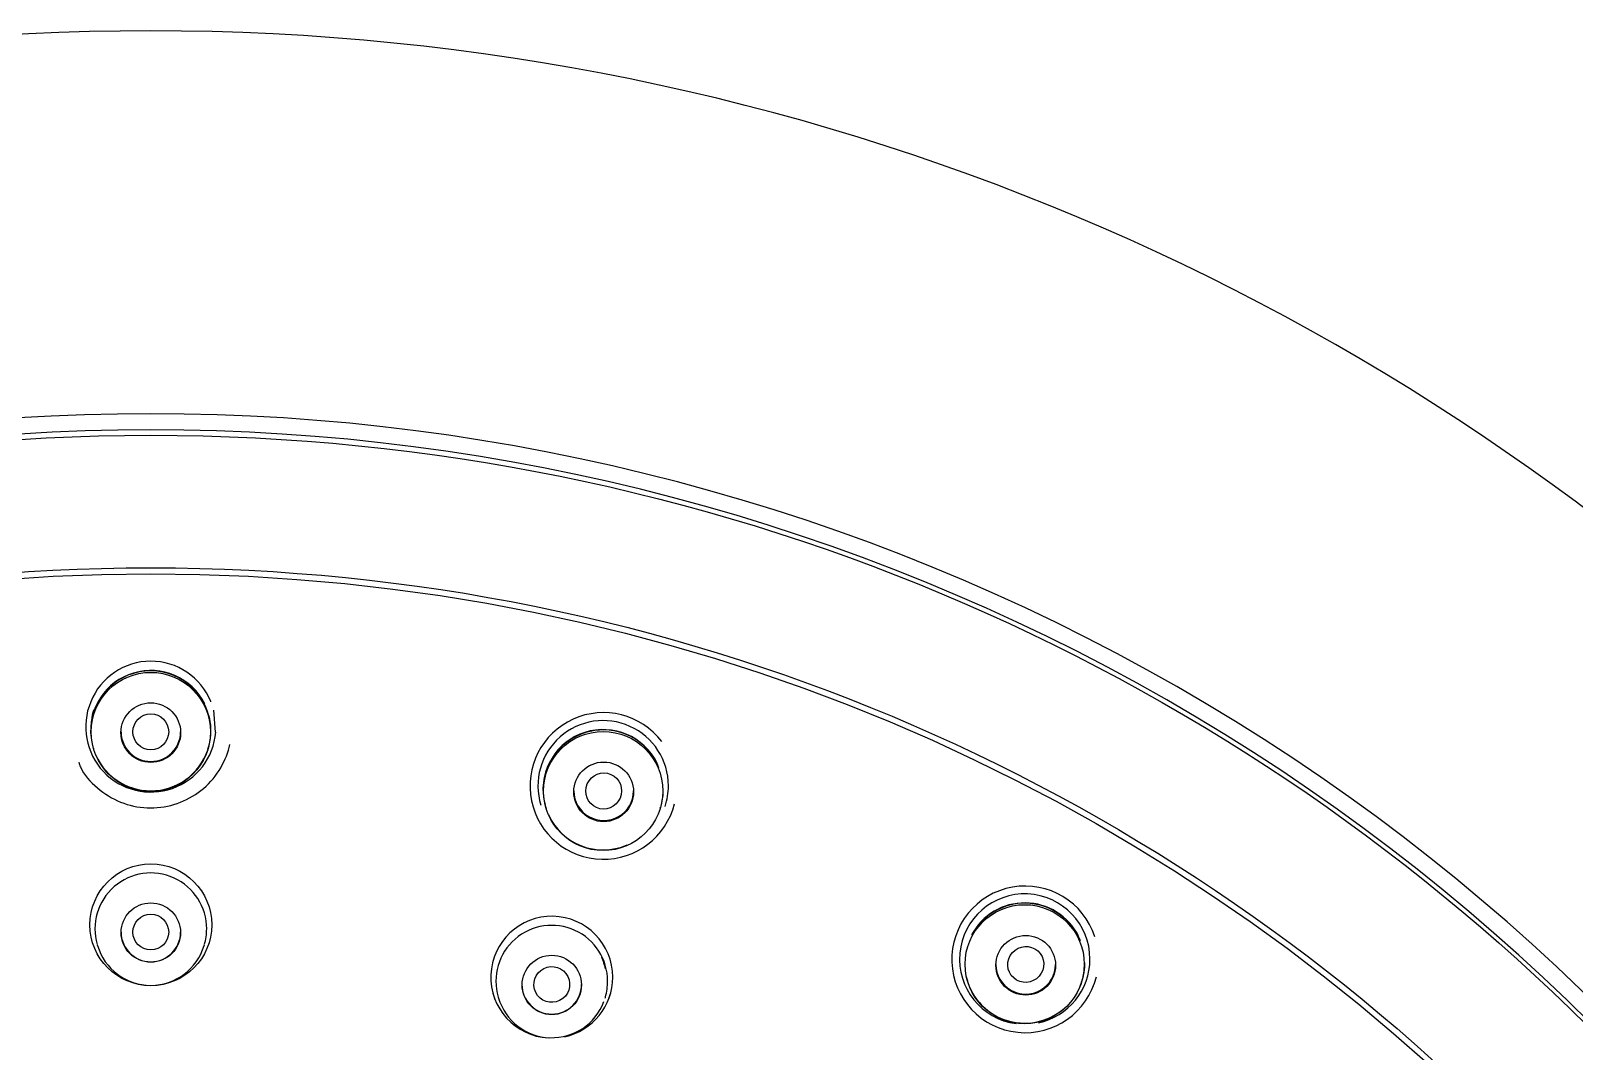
# Model space of a CAD drawing. Header units: millimetres. Extents: x -60 to 7633, y -2614 to 2146.
# Drawn here: x 5506.08 to 5544.93, y 1690.82 to 1716.51 of the extents above; entities that cross this region are included whole.
import ezdxf

# ---------------------------------------------------------------- set-up
doc = ezdxf.new("R2010")
doc.units = ezdxf.units.MM
doc.layers.get('0').update_dxf_attribs({"color": 250})

msp = doc.modelspace()

# ---------------------------------------------------------------- linework, layer by layer
at = {"linetype": 'Continuous'}
for p, q in [((5507.585, 1699.617), (5507.584, 1699.615)), ((5510.611, 1699.615), (5510.608, 1699.623)), ((5510.68, 1699.406), (5510.719, 1698.853)), ((5507.652, 1698.45), (5507.659, 1698.428)), ((5510.536, 1698.427), (5510.543, 1698.449)), ((5521.923, 1696.942), (5521.931, 1696.967)), ((5519.042, 1696.954), (5519.048, 1696.933)), ((5507.744, 1693.501), (5507.752, 1693.475)), ((5510.443, 1693.474), (5510.451, 1693.501)), ((5529.652, 1692.594), (5529.657, 1692.575)), ((5532.53, 1692.568), (5532.541, 1692.603)), ((5517.839, 1692.179), (5517.847, 1692.152)), ((5520.537, 1692.156), (5520.541, 1692.171)), ((5520.541, 1692.171), (5520.545, 1692.183))]:
    msp.add_line(p, q, dxfattribs=at)
for centre, radius in [((5509.098, 1698.858), 1.501), ((5509.097, 1698.84), 0.751), ((5520.485, 1697.37), 1.5), ((5520.498, 1697.35), 0.751), ((5509.098, 1694.002), 1.534), ((5509.098, 1693.806), 0.747), ((5509.098, 1693.818), 0.45), ((5531.096, 1693.008), 1.5), ((5531.123, 1692.982), 0.751), ((5519.192, 1692.487), 0.747)]:
    msp.add_circle(centre, radius, dxfattribs=at)
for centre, radius, start, end in [((5509.098, 1656.352), 60.161, 0.4064, 179.5936), ((5509.098, 1699.008), 1.631, 22.1285, 158.0725), ((5509.097, 1698.89), 1.515, 26.3904, 186.9654), ((5509.097, 1698.886), 1.511, 1.8634, 177.9537), ((5509.098, 1698.984), 1.64, 157.3688, 355.3815), ((5509.098, 1699.013), 1.498, 164.3937, 178.754), ((5520.49, 1697.497), 1.847, 37.2004, 345.9455), ((5509.097, 1698.89), 1.515, 2.2661, 14.3502), ((5520.486, 1697.502), 1.642, 0, 197.1964), ((5520.485, 1697.402), 1.515, 26.3901, 188.7548), ((5520.486, 1697.398), 1.511, 21.6716, 165.209), ((5509.097, 1698.886), 1.511, 343.1351, 351.5354), ((5509.097, 1698.89), 1.515, 351.4063, 356.293), ((5509.097, 1698.89), 1.515, 203.6567, 345.5348), ((5520.485, 1697.402), 1.515, 345.6951, 0), ((5520.485, 1697.402), 1.515, 0, 0.1833), ((5520.486, 1697.502), 1.642, 341.6336, 0), ((5520.486, 1697.398), 1.511, 188.5818, 197.1118), ((5520.486, 1697.398), 1.511, 347.216, 351.084), ((5520.485, 1697.402), 1.515, 204.3813, 293.4839), ((5509.098, 1693.9), 1.406, 0, 196.3923), ((5531.108, 1693.131), 1.846, 17.9293, 346.235), ((5531.098, 1693.139), 1.641, 0, 262.3606), ((5531.097, 1693.039), 1.514, 26.7558, 151.9649), ((5531.098, 1693.034), 1.51, 21.7653, 147.6194), ((5509.098, 1693.9), 1.406, 343.5615, 0), ((5519.192, 1692.683), 1.534, 0, 266.6727), ((5519.192, 1692.581), 1.406, 0, 196.5199), ((5509.098, 1693.876), 1.399, 196.4751, 343.5102), ((5519.193, 1692.635), 1.372, 10.8324, 23.7044), ((5531.098, 1693.139), 1.641, 282.0789, 0), ((5531.098, 1693.034), 1.51, 192.9673, 196.9436), ((5531.097, 1693.039), 1.514, 332.7506, 0), ((5531.098, 1693.034), 1.51, 343.224, 351.1493), ((5531.097, 1693.039), 1.514, 0, 0.3084), ((5519.192, 1692.683), 1.534, 282.1633, 0), ((5519.192, 1692.581), 1.406, 343.5906, 0), ((5531.097, 1693.039), 1.514, 195.0185, 313.8993), ((5519.192, 1692.717), 1.545, 196.6346, 201.7936), ((5519.192, 1692.557), 1.399, 196.5979, 339.5127), ((5519.192, 1692.717), 1.545, 335.3838, 343.3601)]:
    msp.add_arc(centre, radius, start, end, dxfattribs=at)
for centre, major_axis, start_param, end_param in [((5509.098, 1655.606), (51.65, 0), 0, 3.141593), ((5509.098, 1655.697), (51.15, 0), 0, 3.141593), ((5509.098, 1698.861), (0.75, 0), 3.141593, 6.283185), ((5520.499, 1697.371), (-0.75, 0), 0, 3.141593), ((5509.098, 1693.817), (0.75, 0), 3.141593, 6.283185), ((5531.123, 1693.003), (-0.75, 0), 0, 3.141593), ((5519.191, 1692.498), (0.75, 0), 3.141593, 6.283185)]:
    msp.add_ellipse(centre, major_axis=major_axis, ratio=0.992546, start_param=start_param, end_param=end_param, dxfattribs=at)
for centre, major_axis, ratio in [((5509.098, 1655.559), (51.15, 0), 0.992546), ((5509.098, 1655.41), (47.938, 0), 0.992546), ((5509.098, 1655.388), (47.807, 0), 0.992546), ((5509.098, 1698.861), (0, -0.455), 0.988761), ((5520.499, 1697.371), (-0.181, -0.418), 0.987221), ((5531.123, 1693.003), (-0.303, -0.341), 0.983754), ((5519.192, 1692.499), (-0.357, -0.276), 0.996126)]:
    msp.add_ellipse(centre, major_axis=major_axis, ratio=ratio, dxfattribs=at)
msp.add_open_spline([(5507.282, 1698.099), (5507.297, 1698.054), (5507.378, 1697.811), (5507.744, 1697.42), (5508.32, 1697.056), (5509.004, 1696.909), (5509.692, 1696.993), (5510.315, 1697.302), (5510.791, 1697.783), (5511.014, 1698.248), (5511.074, 1698.489), (5511.086, 1698.54)], degree=3, knots=[0, 0, 0, 0, 0.025839, 0.162166, 0.298242, 0.43419, 0.570218, 0.706095, 0.841997, 0.971316, 1, 1, 1, 1], dxfattribs=at)

doc.saveas('drawing.dxf')
